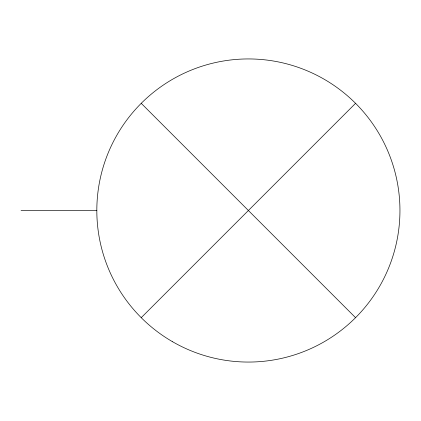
<?xml version="1.0" encoding="UTF-8"?>
<svg xmlns="http://www.w3.org/2000/svg" width="421" height="421" viewBox="0 0 421 421"><rect width="100%" height="100%" fill="white"/><g stroke="black" fill="none" stroke-linecap="round" stroke-linejoin="round"><path stroke-width="0.63" d="M141.219 317.671L355.561 103.329M21.05 210.5L96.83 210.5M141.219 103.329L355.561 317.671M172.61 341.757A151.56 151.56 0 0 0 399.95 210.5A151.56 151.56 0 0 0 172.61 79.243A151.56 151.56 0 0 0 172.61 341.757"/></g></svg>
